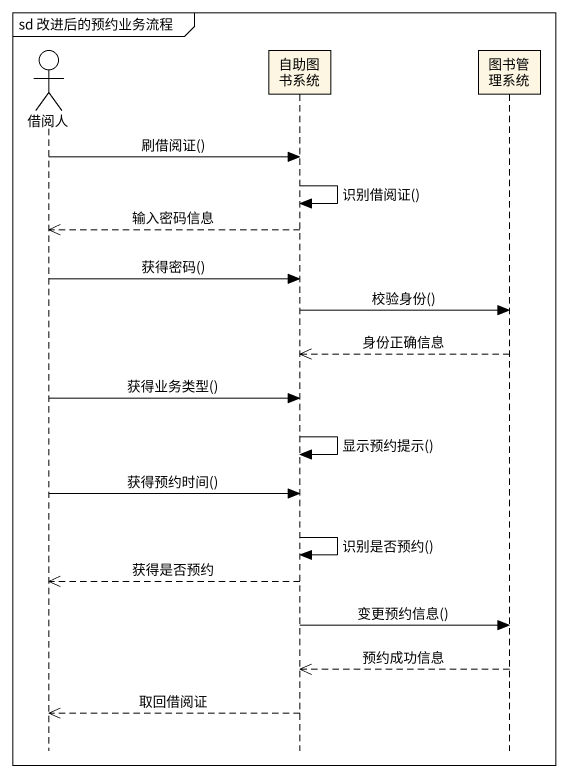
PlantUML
@startuml
mainframe sd 改进后的预约业务流程
hide footbox
actor 借阅人
participant 自助图书系统
participant 图书管理系统

借阅人 -> 自助图书系统 : 刷借阅证()
自助图书系统 -> 自助图书系统 : 识别借阅证()
自助图书系统 -->> 借阅人 : 输入密码信息
借阅人 -> 自助图书系统 : 获得密码()
自助图书系统 -> 图书管理系统 : 校验身份()
图书管理系统 -->> 自助图书系统 : 身份正确信息
借阅人 -> 自助图书系统 : 获得业务类型()
自助图书系统 -> 自助图书系统 : 显示预约提示()
借阅人 -> 自助图书系统 : 获得预约时间()
自助图书系统 -> 自助图书系统 : 识别是否预约()
自助图书系统 -->> 借阅人 : 获得是否预约
自助图书系统 -> 图书管理系统 : 变更预约信息()
图书管理系统 -->> 自助图书系统 : 预约成功信息
自助图书系统 -->> 借阅人 : 取回借阅证
@enduml
